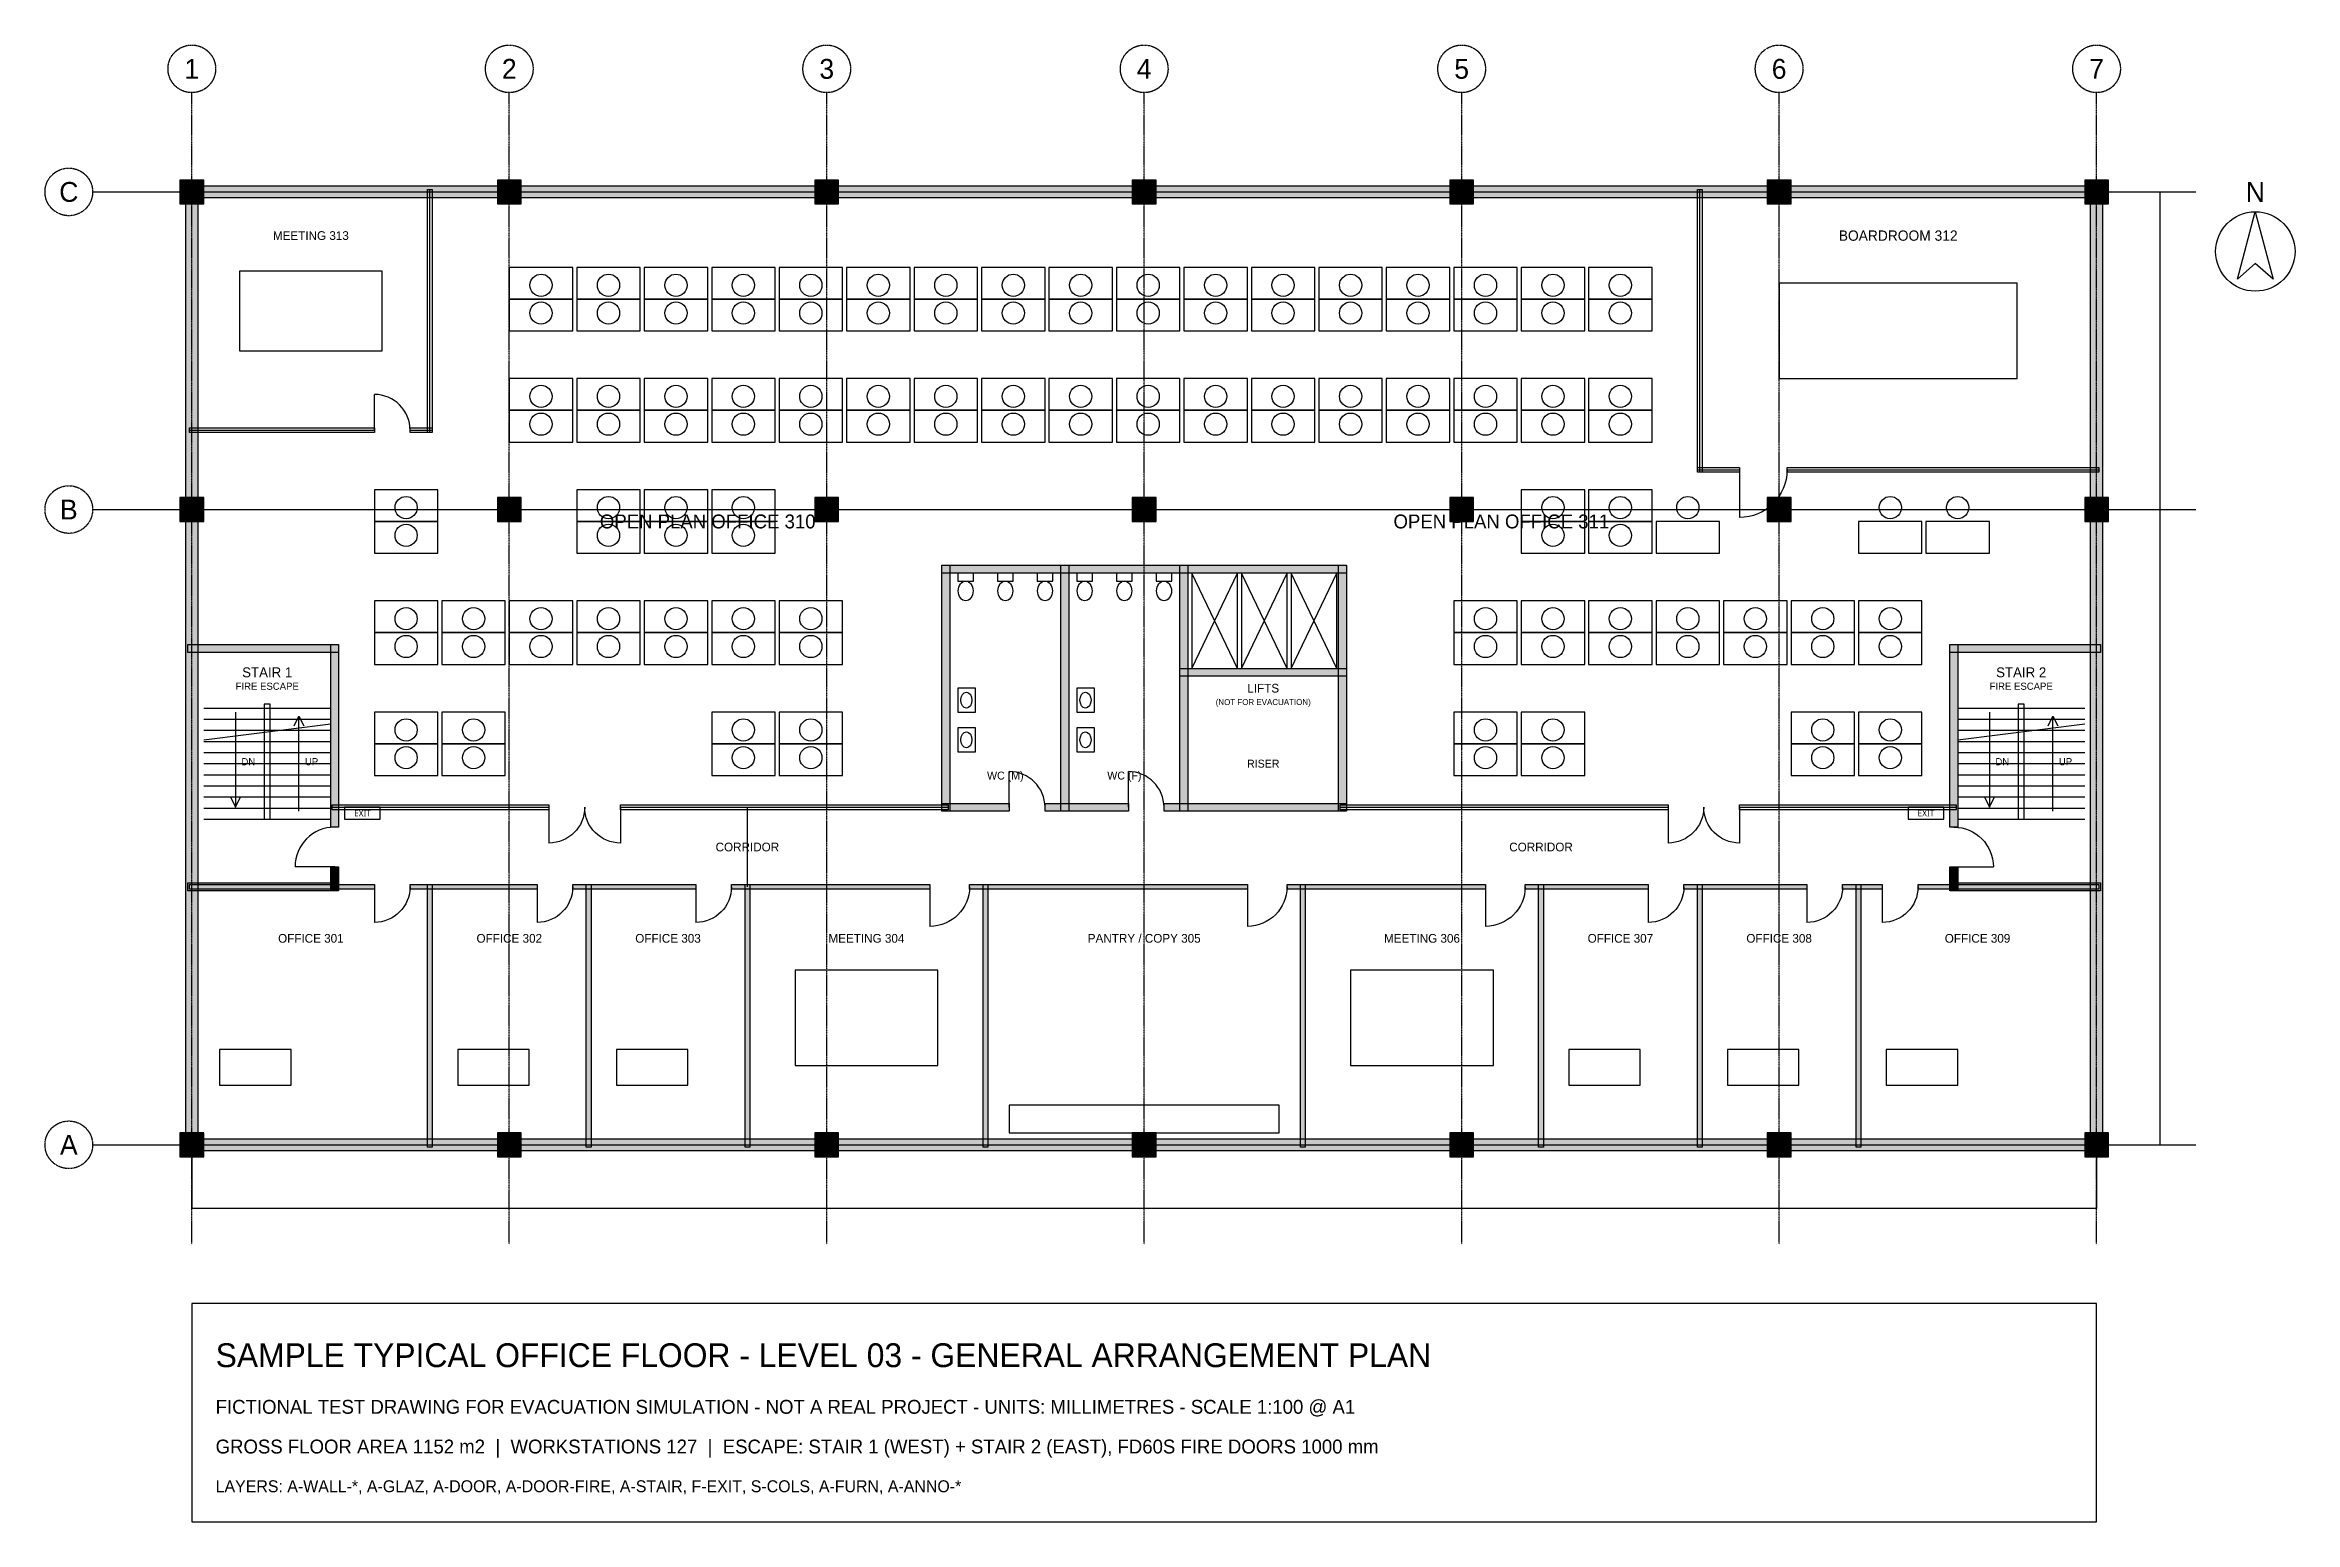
# Model space of a CAD drawing. Header units: millimetres. Extents: x -3700 to 53000, y -9500 to 27700.
import ezdxf
from ezdxf.enums import TextEntityAlignment as Align

# ---------------------------------------------------------------- set-up
doc = ezdxf.new("R2010")
doc.units = ezdxf.units.MM
doc.linetypes.add('CENTER', pattern=[2, 1.25, -0.25, 0.25, -0.25])
for name, color, linetype in [('A-ANNO-DIMS', 2, 'Continuous'), ('A-ANNO-TEXT', 7, 'Continuous'), ('A-ANNO-TTLB', 7, 'Continuous'), ('A-DOOR', 3, 'Continuous'), ('A-DOOR-FIRE', 1, 'Continuous'), ('A-FLOR-FIXT', 8, 'Continuous'), ('A-FLOR-LIFT', 8, 'Continuous'), ('A-FURN', 9, 'Continuous'), ('A-GLAZ', 4, 'Continuous'), ('A-GRID', 252, 'CENTER'), ('A-STAIR', 5, 'Continuous'), ('A-WALL-EXTR', 7, 'Continuous'), ('A-WALL-FIRE', 1, 'Continuous'), ('A-WALL-INTR', 8, 'Continuous'), ('A-WALL-PATT', 253, 'Continuous'), ('F-EXIT', 1, 'Continuous'), ('S-COLS', 6, 'Continuous')]:
    doc.layers.add(name, color=color, linetype=linetype)
doc.styles.add('OpenSans', font='OpenSans-Regular.ttf')
doc.styles.add('OpenSansCondensed-Light', font='OpenSansCondensed-Light.ttf')
doc.dimstyles.new('EZDXF', dxfattribs={"dimtxt": 0.25, "dimasz": 0.175, "dimexe": 0.375, "dimexo": 0.125, "dimgap": 0.1, "dimtad": 1, "dimlfac": 100, "dimzin": 12, "dimdsep": 46, "dimtxsty": 'OpenSansCondensed-Light', "dimblk": 'ARCHTICK', "dimcen": 2.5, "dimazin": 3, "dimtfac": 0.5, "dimtmove": 2, "dimatfit": 3})

# ---------------------------------------------------------------- blocks, each defined once
blk = doc.blocks.new('DOOR_SINGLE')
blk.add_line((0, 0), (0, 1))
blk.add_arc((0, 0), 1, 0, 90)
blk = doc.blocks.new('DOOR_FIRE_SINGLE')
blk.add_line((0, 0), (0, 1))
blk.add_arc((0, 0), 1, 0, 90)
blk = doc.blocks.new('EXIT_SIGN')
blk.add_lwpolyline([(-450, -150), (450, -150), (450, 150), (-450, 150)], close=True)
at = {"style": 'OpenSans'}
blk.add_text('EXIT', height=160, dxfattribs=at).set_placement((0, 0), align=Align.MIDDLE_CENTER)
blk = doc.blocks.new('DOOR_DOUBLE')
for p, q in [((0, 0), (0, 0.5)), ((1, 0), (1, 0.5))]:
    blk.add_line(p, q)
for centre, start, end in [((0, 0), 0, 90), ((1, 0), 90, 180)]:
    blk.add_arc(centre, 0.5, start, end)
blk = doc.blocks.new('WC')
blk.add_lwpolyline([(-200, 0), (200, 0), (200, 200), (-200, 200)], close=True)
blk.add_ellipse((0, 450), major_axis=(0, 250), ratio=0.75)
blk = doc.blocks.new('BASIN')
blk.add_lwpolyline([(-300, 0), (300, 0), (300, 450), (-300, 450)], close=True)
blk.add_ellipse((0, 220), major_axis=(200, 0), ratio=0.7)
blk = doc.blocks.new('DESK_1600')
blk.add_lwpolyline([(0, 0), (1600, 0), (1600, 800), (0, 800)], close=True)
blk.add_circle((800, 1150), 280)
blk = doc.blocks.new('_ARCHTICK')
at = {"color": 0, "linetype": 'BYBLOCK', "const_width": 0.15}
blk.add_lwpolyline([(-0.5, -0.5), (0.5, 0.5)], dxfattribs=at)

msp = doc.modelspace()

# ---------------------------------------------------------------- hatches: boundary and pattern name
at = {"layer": 'A-WALL-PATT'}
for points in [[(48150, 23850), (-150, 23850), (-150, 24150), (48150, 24150)], [(150, 24150), (150, -150), (-150, -150), (-150, 24150)], [(47850, -150), (47850, 24150), (48150, 24150), (48150, -150)], [(18900, 8400), (18900, 14600), (19100, 14600), (19100, 8400)], [(18900, 14600), (29100, 14600), (29100, 14400), (18900, 14400)], [(21900, 8400), (21900, 14600), (22100, 14600), (22100, 8400)], [(24900, 8400), (24900, 14600), (25100, 14600), (25100, 8400)], [(28900, 8400), (28900, 14600), (29100, 14600), (29100, 8400)], [(-100, 12600), (3700, 12600), (3700, 12400), (-100, 12400)], [(3500, 8000), (3500, 12600), (3700, 12600), (3700, 8000)], [(44300, 8000), (44300, 12600), (44500, 12600), (44500, 8000)], [(48100, 12400), (44300, 12400), (44300, 12600), (48100, 12600)], [(24900, 12000), (29100, 12000), (29100, 11800), (24900, 11800)], [(18900, 8600), (20600, 8600), (20600, 8400), (18900, 8400)], [(21500, 8600), (23600, 8600), (23600, 8400), (21500, 8400)], [(24500, 8600), (29100, 8600), (29100, 8400), (24500, 8400)], [(3500, 6400), (3500, 7000), (3700, 7000), (3700, 6400)], [(44300, 6400), (44300, 7000), (44500, 7000), (44500, 6400)], [(-100, 6600), (3700, 6600), (3700, 6400), (-100, 6400)], [(-60, 6560), (4600, 6560), (4600, 6440), (-60, 6440)], [(5500, 6560), (8700, 6560), (8700, 6440), (5500, 6440)], [(5940, -60), (5940, 6560), (6060, 6560), (6060, -60)], [(9600, 6560), (12700, 6560), (12700, 6440), (9600, 6440)], [(9940, -60), (9940, 6560), (10060, 6560), (10060, -60)], [(13600, 6560), (18600, 6560), (18600, 6440), (13600, 6440)], [(13940, -60), (13940, 6560), (14060, 6560), (14060, -60)], [(19600, 6560), (26600, 6560), (26600, 6440), (19600, 6440)], [(19940, -60), (19940, 6560), (20060, 6560), (20060, -60)], [(27600, 6560), (32600, 6560), (32600, 6440), (27600, 6440)], [(27940, -60), (27940, 6560), (28060, 6560), (28060, -60)], [(33600, 6560), (36700, 6560), (36700, 6440), (33600, 6440)], [(33940, -60), (33940, 6560), (34060, 6560), (34060, -60)], [(37600, 6560), (40700, 6560), (40700, 6440), (37600, 6440)], [(37940, -60), (37940, 6560), (38060, 6560), (38060, -60)], [(41600, 6560), (42600, 6560), (42600, 6440), (41600, 6440)], [(41940, -60), (41940, 6560), (42060, 6560), (42060, -60)], [(43500, 6560), (48060, 6560), (48060, 6440), (43500, 6440)], [(48100, 6400), (44300, 6400), (44300, 6600), (48100, 6600)], [(-150, 150), (48150, 150), (48150, -150), (-150, -150)]]:
    msp.add_hatch(color=253, dxfattribs=at).paths.add_polyline_path(points)
at = {"layer": 'S-COLS'}
for points in [[(-300, 23700), (300, 23700), (300, 24300), (-300, 24300)], [(7700, 23700), (8300, 23700), (8300, 24300), (7700, 24300)], [(15700, 23700), (16300, 23700), (16300, 24300), (15700, 24300)], [(23700, 23700), (24300, 23700), (24300, 24300), (23700, 24300)], [(31700, 23700), (32300, 23700), (32300, 24300), (31700, 24300)], [(39700, 23700), (40300, 23700), (40300, 24300), (39700, 24300)], [(47700, 23700), (48300, 23700), (48300, 24300), (47700, 24300)], [(-300, 15700), (300, 15700), (300, 16300), (-300, 16300)], [(7700, 15700), (8300, 15700), (8300, 16300), (7700, 16300)], [(15700, 15700), (16300, 15700), (16300, 16300), (15700, 16300)], [(23700, 15700), (24300, 15700), (24300, 16300), (23700, 16300)], [(31700, 15700), (32300, 15700), (32300, 16300), (31700, 16300)], [(39700, 15700), (40300, 15700), (40300, 16300), (39700, 16300)], [(47700, 15700), (48300, 15700), (48300, 16300), (47700, 16300)], [(-300, -300), (300, -300), (300, 300), (-300, 300)], [(7700, -300), (8300, -300), (8300, 300), (7700, 300)], [(15700, -300), (16300, -300), (16300, 300), (15700, 300)], [(23700, -300), (24300, -300), (24300, 300), (23700, 300)], [(31700, -300), (32300, -300), (32300, 300), (31700, 300)], [(39700, -300), (40300, -300), (40300, 300), (39700, 300)], [(47700, -300), (48300, -300), (48300, 300), (47700, 300)]]:
    msp.add_hatch(color=6, dxfattribs=at).paths.add_polyline_path(points)

# ---------------------------------------------------------------- linework, layer by layer
at = {"layer": 'A-ANNO-TTLB'}
for points in [[(52000, 23500), (52450, 21800), (52000, 22200), (51550, 21800)], [(0, -9500), (48000, -9500), (48000, -4000), (0, -4000)]]:
    msp.add_lwpolyline(points, close=True, dxfattribs=at)
msp.add_circle((52000, 22500), 1000, dxfattribs=at)
at = {"layer": 'A-FLOR-LIFT'}
for p, q in [((25200, 12000), (26350, 14400)), ((26350, 12000), (25200, 14400)), ((26450, 12000), (27600, 14400)), ((27600, 12000), (26450, 14400)), ((27700, 12000), (28850, 14400)), ((28850, 12000), (27700, 14400))]:
    msp.add_line(p, q, dxfattribs=at)
for points in [[(25200, 12000), (26350, 12000), (26350, 14400), (25200, 14400)], [(26450, 12000), (27600, 12000), (27600, 14400), (26450, 14400)], [(27700, 12000), (28850, 12000), (28850, 14400), (27700, 14400)]]:
    msp.add_lwpolyline(points, close=True, dxfattribs=at)
at = {"layer": 'A-FURN'}
for points in [[(1200, 20000), (4800, 20000), (4800, 22000), (1200, 22000)], [(40000, 19300), (46000, 19300), (46000, 21700), (40000, 21700)], [(15200, 2000), (18800, 2000), (18800, 4400), (15200, 4400)], [(29200, 2000), (32800, 2000), (32800, 4400), (29200, 4400)], [(700, 1500), (2500, 1500), (2500, 2400), (700, 2400)], [(6700, 1500), (8500, 1500), (8500, 2400), (6700, 2400)], [(10700, 1500), (12500, 1500), (12500, 2400), (10700, 2400)], [(34700, 1500), (36500, 1500), (36500, 2400), (34700, 2400)], [(38700, 1500), (40500, 1500), (40500, 2400), (38700, 2400)], [(42700, 1500), (44500, 1500), (44500, 2400), (42700, 2400)], [(20600, 300), (27400, 300), (27400, 1000), (20600, 1000)]]:
    msp.add_lwpolyline(points, close=True, dxfattribs=at)
at = {"layer": 'A-GLAZ'}
for p, q in [((6000, 17940), (6000, 24060)), ((38000, 16940), (38000, 24060)), ((-60, 18000), (4600, 18000)), ((5500, 18000), (6060, 18000)), ((37940, 17000), (39000, 17000)), ((40200, 17000), (48060, 17000)), ((3540, 8500), (9000, 8500)), ((10800, 8500), (19060, 8500)), ((28940, 8500), (37200, 8500)), ((39000, 8500), (44460, 8500))]:
    msp.add_line(p, q, dxfattribs=at)
for points in [[(5940, 17940), (5940, 24060), (6060, 24060), (6060, 17940)], [(37940, 16940), (37940, 24060), (38060, 24060), (38060, 16940)], [(-60, 18060), (4600, 18060), (4600, 17940), (-60, 17940)], [(5500, 18060), (6060, 18060), (6060, 17940), (5500, 17940)], [(37940, 17060), (39000, 17060), (39000, 16940), (37940, 16940)], [(40200, 17060), (48060, 17060), (48060, 16940), (40200, 16940)], [(3540, 8560), (9000, 8560), (9000, 8440), (3540, 8440)], [(10800, 8560), (19060, 8560), (19060, 8440), (10800, 8440)], [(28940, 8560), (37200, 8560), (37200, 8440), (28940, 8440)], [(39000, 8560), (44460, 8560), (44460, 8440), (39000, 8440)]]:
    msp.add_lwpolyline(points, close=True, dxfattribs=at)
at = {"layer": 'A-GRID'}
for p, q in [((0, -2500), (0, 26500)), ((8000, -2500), (8000, 26500)), ((16000, -2500), (16000, 26500)), ((24000, -2500), (24000, 26500)), ((32000, -2500), (32000, 26500)), ((40000, -2500), (40000, 26500)), ((48000, -2500), (48000, 26500)), ((-2500, 24000), (50500, 24000)), ((-2500, 16000), (50500, 16000)), ((-2500, 0), (50500, 0))]:
    msp.add_line(p, q, dxfattribs=at)
for centre in [(0, 27100), (8000, 27100), (16000, 27100), (24000, 27100), (32000, 27100), (40000, 27100), (48000, 27100), (-3100, 24000), (-3100, 16000), (-3100, 0)]:
    msp.add_circle(centre, 600, dxfattribs=at)
at = {"layer": 'A-STAIR'}
for p, q in [((300, 11000), (3500, 11000)), ((1100, 10900), (1100, 8500)), ((2700, 8400), (2700, 10800)), ((44500, 11000), (47700, 11000)), ((45300, 10900), (45300, 8500)), ((46900, 8400), (46900, 10800)), ((300, 10720), (3500, 10720)), ((300, 10200), (3500, 10600)), ((300, 10440), (3500, 10440)), ((44500, 10720), (47700, 10720)), ((44500, 10200), (47700, 10600)), ((44500, 10440), (47700, 10440)), ((300, 10160), (3500, 10160)), ((300, 9880), (3500, 9880)), ((44500, 10160), (47700, 10160)), ((44500, 9880), (47700, 9880)), ((300, 9600), (3500, 9600)), ((300, 9320), (3500, 9320)), ((44500, 9600), (47700, 9600)), ((44500, 9320), (47700, 9320)), ((300, 9040), (3500, 9040)), ((300, 8760), (3500, 8760)), ((44500, 9040), (47700, 9040)), ((44500, 8760), (47700, 8760)), ((300, 8480), (3500, 8480)), ((300, 8200), (3500, 8200)), ((44500, 8480), (47700, 8480)), ((44500, 8200), (47700, 8200))]:
    msp.add_line(p, q, dxfattribs=at)
for points in [[(1825, 8200), (1975, 8200), (1975, 11100), (1825, 11100)], [(46025, 8200), (46175, 8200), (46175, 11100), (46025, 11100)]]:
    msp.add_lwpolyline(points, close=True, dxfattribs=at)
for points in [[(2580, 10550), (2700, 10800), (2820, 10550)], [(46780, 10550), (46900, 10800), (47020, 10550)], [(980, 8750), (1100, 8500), (1220, 8750)], [(45180, 8750), (45300, 8500), (45420, 8750)]]:
    msp.add_lwpolyline(points, dxfattribs=at)
at = {"layer": 'A-WALL-EXTR'}
for points in [[(48150, 23850), (-150, 23850), (-150, 24150), (48150, 24150)], [(150, 24150), (150, -150), (-150, -150), (-150, 24150)], [(47850, -150), (47850, 24150), (48150, 24150), (48150, -150)], [(-150, 150), (48150, 150), (48150, -150), (-150, -150)]]:
    msp.add_lwpolyline(points, close=True, dxfattribs=at)
at = {"layer": 'A-WALL-FIRE'}
for points in [[(18900, 8400), (18900, 14600), (19100, 14600), (19100, 8400)], [(18900, 14600), (29100, 14600), (29100, 14400), (18900, 14400)], [(21900, 8400), (21900, 14600), (22100, 14600), (22100, 8400)], [(24900, 8400), (24900, 14600), (25100, 14600), (25100, 8400)], [(28900, 8400), (28900, 14600), (29100, 14600), (29100, 8400)], [(-100, 12600), (3700, 12600), (3700, 12400), (-100, 12400)], [(3500, 8000), (3500, 12600), (3700, 12600), (3700, 8000)], [(44300, 8000), (44300, 12600), (44500, 12600), (44500, 8000)], [(48100, 12400), (44300, 12400), (44300, 12600), (48100, 12600)], [(24900, 12000), (29100, 12000), (29100, 11800), (24900, 11800)], [(18900, 8600), (20600, 8600), (20600, 8400), (18900, 8400)], [(21500, 8600), (23600, 8600), (23600, 8400), (21500, 8400)], [(24500, 8600), (29100, 8600), (29100, 8400), (24500, 8400)], [(3500, 6400), (3500, 7000), (3700, 7000), (3700, 6400)], [(44300, 6400), (44300, 7000), (44500, 7000), (44500, 6400)], [(-100, 6600), (3700, 6600), (3700, 6400), (-100, 6400)], [(48100, 6400), (44300, 6400), (44300, 6600), (48100, 6600)]]:
    msp.add_lwpolyline(points, close=True, dxfattribs=at)
at = {"layer": 'A-WALL-INTR'}
for points in [[(-60, 6560), (4600, 6560), (4600, 6440), (-60, 6440)], [(5500, 6560), (8700, 6560), (8700, 6440), (5500, 6440)], [(5940, -60), (5940, 6560), (6060, 6560), (6060, -60)], [(9600, 6560), (12700, 6560), (12700, 6440), (9600, 6440)], [(9940, -60), (9940, 6560), (10060, 6560), (10060, -60)], [(13600, 6560), (18600, 6560), (18600, 6440), (13600, 6440)], [(13940, -60), (13940, 6560), (14060, 6560), (14060, -60)], [(19600, 6560), (26600, 6560), (26600, 6440), (19600, 6440)], [(19940, -60), (19940, 6560), (20060, 6560), (20060, -60)], [(27600, 6560), (32600, 6560), (32600, 6440), (27600, 6440)], [(27940, -60), (27940, 6560), (28060, 6560), (28060, -60)], [(33600, 6560), (36700, 6560), (36700, 6440), (33600, 6440)], [(33940, -60), (33940, 6560), (34060, 6560), (34060, -60)], [(37600, 6560), (40700, 6560), (40700, 6440), (37600, 6440)], [(37940, -60), (37940, 6560), (38060, 6560), (38060, -60)], [(41600, 6560), (42600, 6560), (42600, 6440), (41600, 6440)], [(41940, -60), (41940, 6560), (42060, 6560), (42060, -60)], [(43500, 6560), (48060, 6560), (48060, 6440), (43500, 6440)]]:
    msp.add_lwpolyline(points, close=True, dxfattribs=at)
at = {"layer": 'S-COLS'}
for points in [[(-300, 23700), (300, 23700), (300, 24300), (-300, 24300)], [(7700, 23700), (8300, 23700), (8300, 24300), (7700, 24300)], [(15700, 23700), (16300, 23700), (16300, 24300), (15700, 24300)], [(23700, 23700), (24300, 23700), (24300, 24300), (23700, 24300)], [(31700, 23700), (32300, 23700), (32300, 24300), (31700, 24300)], [(39700, 23700), (40300, 23700), (40300, 24300), (39700, 24300)], [(47700, 23700), (48300, 23700), (48300, 24300), (47700, 24300)], [(-300, 15700), (300, 15700), (300, 16300), (-300, 16300)], [(7700, 15700), (8300, 15700), (8300, 16300), (7700, 16300)], [(15700, 15700), (16300, 15700), (16300, 16300), (15700, 16300)], [(23700, 15700), (24300, 15700), (24300, 16300), (23700, 16300)], [(31700, 15700), (32300, 15700), (32300, 16300), (31700, 16300)], [(39700, 15700), (40300, 15700), (40300, 16300), (39700, 16300)], [(47700, 15700), (48300, 15700), (48300, 16300), (47700, 16300)], [(-300, -300), (300, -300), (300, 300), (-300, 300)], [(7700, -300), (8300, -300), (8300, 300), (7700, 300)], [(15700, -300), (16300, -300), (16300, 300), (15700, 300)], [(23700, -300), (24300, -300), (24300, 300), (23700, 300)], [(31700, -300), (32300, -300), (32300, 300), (31700, 300)], [(39700, -300), (40300, -300), (40300, 300), (39700, 300)], [(47700, -300), (48300, -300), (48300, 300), (47700, 300)]]:
    msp.add_lwpolyline(points, close=True, dxfattribs=at)

# ---------------------------------------------------------------- block references
at = {"layer": 'A-DOOR'}
for name, p, xscale, yscale in [('DOOR_SINGLE', (4600, 18000), 900, 900), ('DOOR_SINGLE', (39000, 17000), 1200, -1200), ('DOOR_SINGLE', (20600, 8500), 900, 900), ('DOOR_SINGLE', (23600, 8500), 900, 900), ('DOOR_DOUBLE', (9000, 8500), 1800, -1800), ('DOOR_DOUBLE', (37200, 8500), 1800, -1800), ('DOOR_SINGLE', (4600, 6500), 900, -900), ('DOOR_SINGLE', (8700, 6500), 900, -900), ('DOOR_SINGLE', (12700, 6500), 900, -900), ('DOOR_SINGLE', (18600, 6500), 1000, -1000), ('DOOR_SINGLE', (26600, 6500), 1000, -1000), ('DOOR_SINGLE', (32600, 6500), 1000, -1000), ('DOOR_SINGLE', (36700, 6500), 900, -900), ('DOOR_SINGLE', (40700, 6500), 900, -900), ('DOOR_SINGLE', (42600, 6500), 900, -900)]:
    msp.add_blockref(name, p, dxfattribs=dict(at, xscale=xscale, yscale=yscale))
at = {"layer": 'A-DOOR-FIRE', "xscale": 1000, "rotation": 90}
for p, yscale in [((3600, 7000), 1000), ((44400, 7000), -1000)]:
    msp.add_blockref('DOOR_FIRE_SINGLE', p, dxfattribs=dict(at, yscale=yscale))
at = {"layer": 'A-FLOR-FIXT'}
for name, p, rotation in [('WC', (19500, 14400), 180), ('WC', (20500, 14400), 180), ('WC', (21500, 14400), 180), ('WC', (22500, 14400), 180), ('WC', (23500, 14400), 180), ('WC', (24500, 14400), 180), ('BASIN', (19300, 11200), -90), ('BASIN', (22300, 11200), -90), ('BASIN', (19300, 10200), -90), ('BASIN', (22300, 10200), -90)]:
    msp.add_blockref(name, p, dxfattribs=dict(at, rotation=rotation))
at = {"layer": 'A-FURN', "rotation": 180}
for p in [(9600, 22100), (11300, 22100), (13000, 22100), (14700, 22100), (16400, 22100), (18100, 22100), (19800, 22100), (21500, 22100), (23200, 22100), (24900, 22100), (26600, 22100), (28300, 22100), (30000, 22100), (31700, 22100), (33400, 22100), (35100, 22100), (36800, 22100), (9600, 19300), (11300, 19300), (13000, 19300), (14700, 19300), (16400, 19300), (18100, 19300), (19800, 19300), (21500, 19300), (23200, 19300), (24900, 19300), (26600, 19300), (28300, 19300), (30000, 19300), (31700, 19300), (33400, 19300), (35100, 19300), (36800, 19300), (6200, 16500), (11300, 16500), (13000, 16500), (14700, 16500), (35100, 16500), (36800, 16500), (6200, 13700), (7900, 13700), (9600, 13700), (11300, 13700), (13000, 13700), (14700, 13700), (16400, 13700), (33400, 13700), (35100, 13700), (36800, 13700), (38500, 13700), (40200, 13700), (41900, 13700), (43600, 13700), (6200, 10900), (7900, 10900), (14700, 10900), (16400, 10900), (33400, 10900), (35100, 10900), (41900, 10900), (43600, 10900)]:
    msp.add_blockref('DESK_1600', p, dxfattribs=at)
at = {"layer": 'A-FURN'}
for p in [(8000, 20500), (9700, 20500), (11400, 20500), (13100, 20500), (14800, 20500), (16500, 20500), (18200, 20500), (19900, 20500), (21600, 20500), (23300, 20500), (25000, 20500), (26700, 20500), (28400, 20500), (30100, 20500), (31800, 20500), (33500, 20500), (35200, 20500), (8000, 17700), (9700, 17700), (11400, 17700), (13100, 17700), (14800, 17700), (16500, 17700), (18200, 17700), (19900, 17700), (21600, 17700), (23300, 17700), (25000, 17700), (26700, 17700), (28400, 17700), (30100, 17700), (31800, 17700), (33500, 17700), (35200, 17700), (4600, 14900), (9700, 14900), (11400, 14900), (13100, 14900), (33500, 14900), (35200, 14900), (36900, 14900), (42000, 14900), (43700, 14900), (4600, 12100), (6300, 12100), (8000, 12100), (9700, 12100), (11400, 12100), (13100, 12100), (14800, 12100), (31800, 12100), (33500, 12100), (35200, 12100), (36900, 12100), (38600, 12100), (40300, 12100), (42000, 12100), (4600, 9300), (6300, 9300), (13100, 9300), (14800, 9300), (31800, 9300), (33500, 9300), (40300, 9300), (42000, 9300)]:
    msp.add_blockref('DESK_1600', p, dxfattribs=at)
at = {"layer": 'F-EXIT'}
for p in [(4300, 8350), (43700, 8350)]:
    msp.add_blockref('EXIT_SIGN', p, dxfattribs=at)

# ---------------------------------------------------------------- texts
at = {"layer": 'A-ANNO-TEXT'}
for s, height, p in [('MEETING 313', 220, (3000, 22900)), ('BOARDROOM 312', 260, (43000, 22900)), ('OPEN PLAN OFFICE 310', 350, (13000, 15700)), ('OPEN PLAN OFFICE 311', 350, (33000, 15700)), ('STAIR 1', 250, (1900, 11900)), ('STAIR 2', 250, (46100, 11900)), ('FIRE ESCAPE', 180, (1900, 11550)), ('LIFTS', 220, (27000, 11500)), ('FIRE ESCAPE', 180, (46100, 11550)), ('(NOT FOR EVACUATION)', 150, (27000, 11150)), ('RISER', 200, (27000, 9600)), ('WC (M)', 200, (20500, 9300)), ('WC (F)', 200, (23500, 9300)), ('CORRIDOR', 220, (14000, 7500)), ('CORRIDOR', 220, (34000, 7500)), ('OFFICE 301', 220, (3000, 5200)), ('OFFICE 302', 220, (8000, 5200)), ('OFFICE 303', 220, (12000, 5200)), ('MEETING 304', 220, (17000, 5200)), ('PANTRY / COPY 305', 220, (24000, 5200)), ('MEETING 306', 220, (31000, 5200)), ('OFFICE 307', 220, (36000, 5200)), ('OFFICE 308', 220, (40000, 5200)), ('OFFICE 309', 220, (45000, 5200))]:
    msp.add_text(s, height=height, dxfattribs=at).set_placement(p, align=Align.MIDDLE_CENTER)
at = {"layer": 'A-ANNO-TTLB'}
msp.add_text('N', height=500, dxfattribs=at).set_placement((52000, 24000), align=Align.MIDDLE_CENTER)
for s, height, p in [('SAMPLE TYPICAL OFFICE FLOOR - LEVEL 03 - GENERAL ARRANGEMENT PLAN', 600, (600, -5300)), ('FICTIONAL TEST DRAWING FOR EVACUATION SIMULATION - NOT A REAL PROJECT - UNITS: MILLIMETRES - SCALE 1:100 @ A1', 350, (600, -6600)), ('GROSS FLOOR AREA 1152 m2  |  WORKSTATIONS 127  |  ESCAPE: STAIR 1 (WEST) + STAIR 2 (EAST), FD60S FIRE DOORS 1000 mm', 350, (600, -7600)), ('LAYERS: A-WALL-*, A-GLAZ, A-DOOR, A-DOOR-FIRE, A-STAIR, F-EXIT, S-COLS, A-FURN, A-ANNO-*', 300, (600, -8600))]:
    msp.add_text(s, height=height, dxfattribs=at).set_placement(p, align=Align.MIDDLE_LEFT)
at = {"layer": 'A-GRID'}
for s, p in [('1', (0, 27100)), ('2', (8000, 27100)), ('3', (16000, 27100)), ('4', (24000, 27100)), ('5', (32000, 27100)), ('6', (40000, 27100)), ('7', (48000, 27100)), ('C', (-3100, 24000)), ('B', (-3100, 16000)), ('A', (-3100, 0))]:
    msp.add_text(s, height=500, dxfattribs=at).set_placement(p, align=Align.MIDDLE_CENTER)
at = {"layer": 'A-STAIR'}
for s, p in [('DN', (1250, 9650)), ('UP', (2850, 9650)), ('DN', (45450, 9650)), ('UP', (47050, 9650))]:
    msp.add_text(s, height=180, dxfattribs=at).set_placement(p, align=Align.MIDDLE_LEFT)

# ---------------------------------------------------------------- dimensions: what is measured, and where the dimension line sits
at = {"layer": 'A-ANNO-DIMS'}
for base, p1, p2 in [((49600, 0), (48000, 0), (48000, 24000)), ((14000, 6500), (14000, 6500), (14000, 8500))]:
    msp.add_linear_dim(base=base, p1=p1, p2=p2, angle=90, dimstyle='EZDXF', dxfattribs=at).render()
msp.add_linear_dim(base=(0, -1600), p1=(0, 0), p2=(48000, 0), dimstyle='EZDXF', dxfattribs=at).render()

doc.saveas('drawing.dxf')
